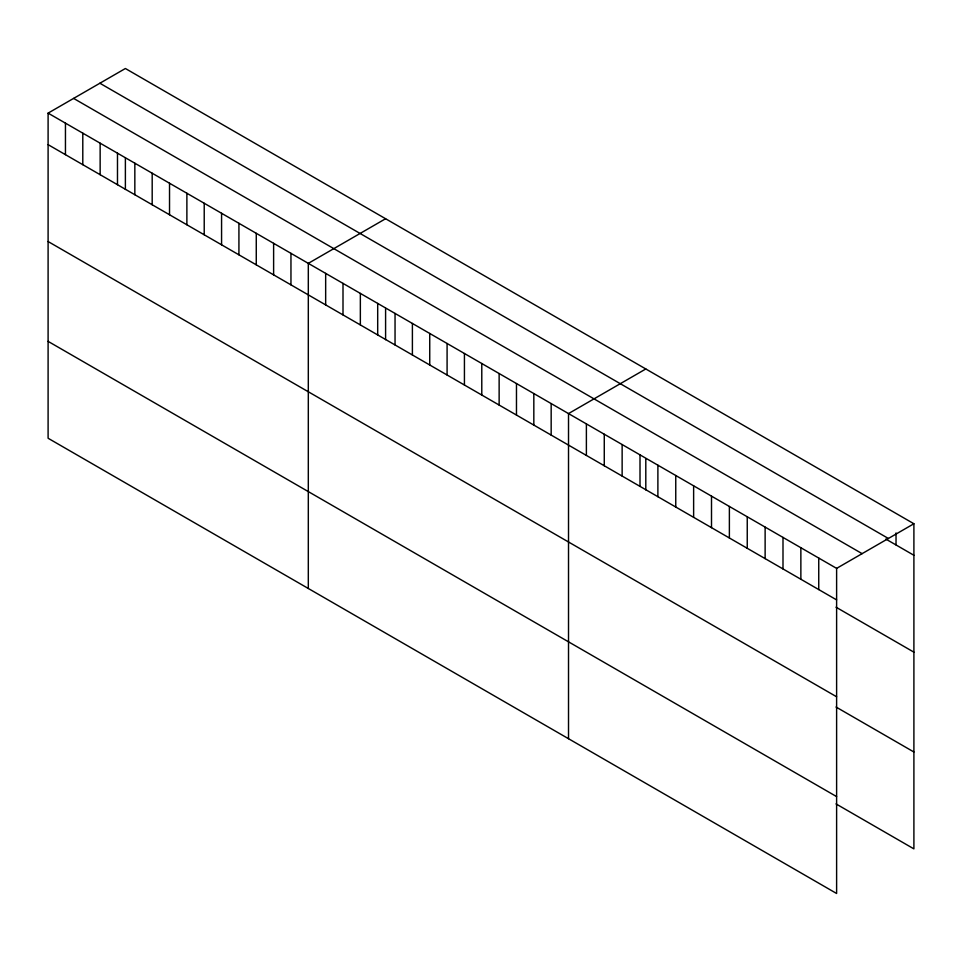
<?xml version="1.0" encoding="UTF-8"?>
<svg xmlns="http://www.w3.org/2000/svg" width="962" height="962" viewBox="0 0 962 962"><rect width="100%" height="100%" fill="white"/><g stroke="black" fill="none" stroke-linecap="round" stroke-linejoin="round"><path stroke-width="1.44" d="M48.1 113.131L836.615 568.374L836.615 893.494L48.1 438.251L48.1 113.131L125.385 68.506L913.9 523.749L913.9 848.869L836.026 803.907M385.594 218.735L308.309 263.36L308.309 588.479M645.803 368.975L568.518 413.588L568.518 738.708M836.615 568.374L913.9 523.749M99.88 83.237L888.395 538.479M885.81 539.057L913.9 555.278M73.605 98.401L862.12 553.655M48.1 144.649L836.615 599.891M836.026 607.202L913.9 652.164M48.1 241.534L836.615 696.777M836.026 707.022L913.9 751.983M48.1 341.366L836.615 796.608M896.031 532.948L896.031 544.961M818.746 558.056L818.746 589.574M800.865 547.739L800.865 579.256M782.996 537.421L782.996 568.939M765.127 527.104L765.127 558.621M747.246 516.786L747.246 548.304M729.376 506.457L729.376 537.986M711.507 496.139L711.507 527.669M693.626 485.822L693.626 517.34M675.757 475.505L675.757 507.022M657.888 465.187L657.888 496.705M645.803 458.621L645.803 489.923M640.007 454.87L640.007 486.387M622.137 444.552L622.137 476.07M604.268 434.235L604.268 465.752M586.387 423.905L586.387 455.435M551.166 403.571L551.166 435.101M533.826 393.566L533.826 425.084M516.474 383.549L516.474 415.067M499.134 373.533L499.134 405.05M481.782 363.516L481.782 395.033M464.43 353.499L464.43 385.016M447.089 343.482L447.089 375.012M429.737 333.465L429.737 364.995M412.397 323.448L412.397 354.978M395.045 313.444L395.045 344.961M385.594 308.393L385.594 339.694M377.693 303.427L377.693 334.944M360.353 293.41L360.353 324.928M343.001 283.393L343.001 314.911M325.661 273.376L325.661 304.894M290.957 253.343L290.957 284.872M273.617 243.326L273.617 274.855M256.265 233.321L256.265 264.839M238.925 223.304L238.925 254.822M221.573 213.287L221.573 244.805M204.221 203.271L204.221 234.788M186.881 193.254L186.881 224.771M169.528 183.237L169.528 214.754M152.188 173.22L152.188 204.75M134.836 163.203L134.836 194.733M125.385 158.165L125.385 189.466M117.484 153.186L117.484 184.716M100.144 143.182L100.144 174.699M82.792 133.165L82.792 164.682M65.452 123.148L65.452 154.666"/></g></svg>
